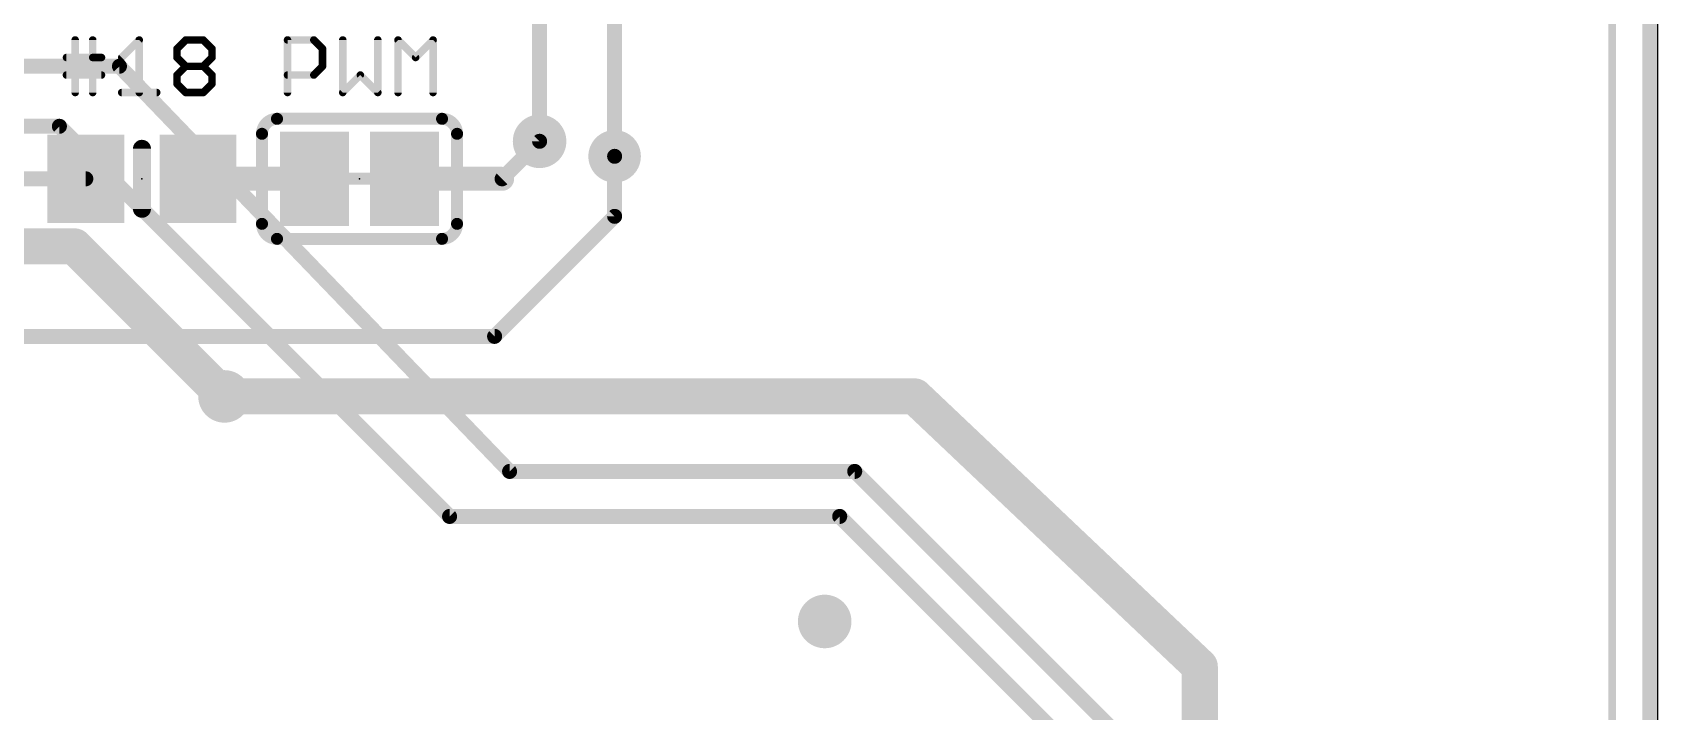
# Model space of a CAD drawing. Extents: x -17 to 57, y -6 to 105.
# Drawn here: x 29.01 to 56.52, y 50.04 to 61.53 of the extents above; entities that cross this region are included whole.
import ezdxf

# ---------------------------------------------------------------- set-up
doc = ezdxf.new("R2010")
doc.units = 0
for name, color, linetype in [('1', 12, 'CONTINUOUS'), ('16', 132, 'CONTINUOUS'), ('18', 110, 'CONTINUOUS'), ('20', 4, 'CONTINUOUS'), ('21', 40, 'CONTINUOUS'), ('22', 6, 'CONTINUOUS'), ('23', 53, 'CONTINUOUS')]:
    doc.layers.add(name, color=color, linetype=linetype)

# ---------------------------------------------------------------- blocks, each defined once
blk = doc.blocks.new('RECT')
blk.add_solid([(-0.5, -0.5), (0.5, -0.5), (-0.5, 0.5), (0.5, 0.5)])
blk = doc.blocks.new('ROUNDV')
at = {"const_width": 0.5}
blk.add_lwpolyline([(0, -0.25, 1), (0, 0.25, 1), (0, -0.25)], format="xyb", dxfattribs=at)

msp = doc.modelspace()

# ---------------------------------------------------------------- linework, layer by layer
at = {"layer": '1'}
for points, const_width in [([(56.388, 85.09), (56.388, 0)], 0.254), ([(36.957, 59.055), (37.592, 59.69)], 0.254), ([(38.862, 58.42), (38.862, 59.436)], 0.254), ([(29.911, 59.055), (28.829, 59.055)], 0.254), ([(33.782, 59.055), (31.811, 59.055)], 0.4064), ([(36.957, 59.055), (35.306, 59.055)], 0.4064), ([(36.83, 56.388), (38.862, 58.42)], 0.254), ([(27.686, 56.388), (36.83, 56.388)], 0.254), ([(43.942, 55.372), (32.258, 55.372)], 0.6096), ([(48.768, 50.8), (43.942, 55.372)], 0.6096), ([(48.768, 50.8), (48.768, 43.434)], 0.6096)]:
    msp.add_lwpolyline(points, dxfattribs=dict(at, const_width=const_width))
for points, const_width in [([(37.6369, 59.6451, 1), (37.5471, 59.7349)], 0.127), ([(38.9255, 59.436, 1), (38.7985, 59.436)], 0.127), ([(29.911, 58.9915, 1), (29.911, 59.1185)], 0.127), ([(31.811, 59.1566, 1), (31.811, 58.9534)], 0.2032), ([(33.782, 58.9534, 1), (33.782, 59.1566)], 0.2032), ([(35.306, 59.1566, 1), (35.306, 58.9534)], 0.2032), ([(36.9121, 59.0999, 1), (37.0019, 59.0101)], 0.127), ([(36.957, 58.9534, 1), (36.957, 59.1566)], 0.2032), ([(38.7985, 58.42, 1), (38.9255, 58.42)], 0.127), ([(38.9069, 58.3751, 1), (38.8171, 58.4649)], 0.127), ([(36.7851, 56.4329, 1), (36.8749, 56.3431)], 0.127), ([(36.83, 56.3245, 1), (36.83, 56.4515)], 0.127), ([(32.258, 55.5244, 1), (32.258, 55.2196)], 0.3048), ([(44.0468, 55.4826, 1), (43.8372, 55.2614)], 0.3048), ([(43.942, 55.2196, 1), (43.942, 55.5244)], 0.3048), ([(48.9204, 50.8, 1), (48.6156, 50.8)], 0.3048), ([(48.6632, 50.6894, 1), (48.8728, 50.9106)], 0.3048)]:
    msp.add_lwpolyline(points, format="xyb", dxfattribs=dict(at, const_width=const_width))
at = {"layer": '16'}
for points, const_width in [([(56.388, 85.09), (56.388, 0)], 0.254), ([(37.592, 59.69), (37.592, 69.342)], 0.254), ([(38.862, 59.436), (38.862, 63.373)], 0.254), ([(11.938, 60.96), (30.48, 60.96)], 0.254), ([(30.48, 60.96), (37.084, 54.102)], 0.254), ([(29.464, 59.944), (9.144, 59.944)], 0.254), ([(29.464, 59.944), (36.068, 53.34)], 0.254), ([(29.718, 57.912), (16.256, 57.912)], 0.6096), ([(32.258, 55.372), (29.718, 57.912)], 0.6096), ([(37.084, 54.102), (42.926, 54.102)], 0.254), ([(42.926, 54.102), (48.641, 48.387)], 0.254), ([(36.068, 53.34), (42.672, 53.34)], 0.254), ([(42.672, 53.34), (46.736, 49.276)], 0.254)]:
    msp.add_lwpolyline(points, dxfattribs=dict(at, const_width=const_width))
for points, const_width in [([(30.5257, 61.004, 1), (30.4343, 60.916)], 0.127), ([(30.48, 60.8965, 1), (30.48, 61.0235)], 0.127), ([(29.5089, 59.9889, 1), (29.4191, 59.8991)], 0.127), ([(29.464, 59.8805, 1), (29.464, 60.0075)], 0.127), ([(37.5285, 59.69, 1), (37.6555, 59.69)], 0.127), ([(38.7985, 59.436, 1), (38.9255, 59.436)], 0.127), ([(29.8258, 58.0198, 1), (29.6102, 57.8042)], 0.3048), ([(29.718, 57.7596, 1), (29.718, 58.0644)], 0.3048), ([(32.1502, 55.2642, 1), (32.3658, 55.4798)], 0.3048), ([(37.084, 54.1655, 1), (37.084, 54.0385)], 0.127), ([(37.0383, 54.058, 1), (37.1297, 54.146)], 0.127), ([(42.9709, 54.1469, 1), (42.8811, 54.0571)], 0.127), ([(42.926, 54.0385, 1), (42.926, 54.1655)], 0.127), ([(36.068, 53.4035, 1), (36.068, 53.2765)], 0.127), ([(36.0231, 53.2951, 1), (36.1129, 53.3849)], 0.127), ([(42.7169, 53.3849, 1), (42.6271, 53.2951)], 0.127), ([(42.672, 53.2765, 1), (42.672, 53.4035)], 0.127)]:
    msp.add_lwpolyline(points, format="xyb", dxfattribs=dict(at, const_width=const_width))
at = {"layer": '20'}
msp.add_line((56.515, 88.646), (56.515, -3.81), dxfattribs=at)
at = {"layer": '21'}
for points, const_width in [([(29.7312, 60.5155), (29.7312, 61.4053)], 0.127), ([(30.0277, 61.4053), (30.0277, 60.5155)], 0.127), ([(30.5184, 61.1087), (30.815, 61.4053)], 0.127), ([(30.815, 61.4053), (30.815, 60.5155)], 0.127), ([(31.4539, 61.257), (31.6022, 61.4053)], 0.127), ([(31.6022, 61.4053), (31.8988, 61.4053)], 0.127), ([(31.8988, 61.4053), (32.0471, 61.257)], 0.127), ([(33.3249, 60.5155), (33.3249, 61.4053)], 0.127), ([(33.3249, 61.4053), (33.7698, 61.4053)], 0.127), ([(33.7698, 61.4053), (33.9181, 61.257)], 0.127), ([(34.2605, 61.4053), (34.2605, 60.5155)], 0.127), ([(34.8536, 60.5155), (34.8536, 61.4053)], 0.127), ([(35.196, 60.5155), (35.196, 61.4053)], 0.127), ([(35.196, 61.4053), (35.4926, 61.1087)], 0.127), ([(35.4926, 61.1087), (35.7891, 61.4053)], 0.127), ([(35.7891, 61.4053), (35.7891, 60.5155)], 0.127), ([(29.5829, 61.1087), (30.0277, 61.1087)], 0.127), ([(30.0277, 61.1087), (30.176, 61.1087)], 0.127), ([(31.4539, 61.1087), (31.4539, 61.257)], 0.127), ([(31.6022, 60.9604), (31.4539, 61.1087)], 0.127), ([(32.0471, 61.1087), (31.8988, 60.9604)], 0.127), ([(32.0471, 61.257), (32.0471, 61.1087)], 0.127), ([(33.9181, 61.257), (33.9181, 60.9604)], 0.127), ([(29.5829, 60.8121), (30.176, 60.8121)], 0.127), ([(31.4539, 60.8121), (31.6022, 60.9604)], 0.127), ([(31.4539, 60.6638), (31.4539, 60.8121)], 0.127), ([(31.6022, 60.9604), (31.8988, 60.9604)], 0.127), ([(31.8988, 60.9604), (32.0471, 60.8121)], 0.127), ([(32.0471, 60.8121), (32.0471, 60.6638)], 0.127), ([(33.7698, 60.8121), (33.3249, 60.8121)], 0.127), ([(33.9181, 60.9604), (33.7698, 60.8121)], 0.127), ([(34.2605, 60.5155), (34.557, 60.8121)], 0.127), ([(34.557, 60.8121), (34.8536, 60.5155)], 0.127), ([(30.5184, 60.5155), (31.1116, 60.5155)], 0.127), ([(31.6022, 60.5155), (31.4539, 60.6638)], 0.127), ([(31.8988, 60.5155), (31.6022, 60.5155)], 0.127), ([(32.0471, 60.6638), (31.8988, 60.5155)], 0.127), ([(33.147, 60.071), (35.941, 60.071)], 0.2032), ([(30.861, 59.563), (30.861, 58.547)], 0.3048), ([(32.893, 59.817), (32.893, 58.293)], 0.2032), ([(36.195, 59.817), (36.195, 58.293)], 0.2032), ([(35.941, 58.039), (33.147, 58.039)], 0.2032)]:
    msp.add_lwpolyline(points, dxfattribs=dict(at, const_width=const_width))
for points, const_width in [([(29.7629, 61.4053, 1), (29.6994, 61.4053)], 0.0635), ([(30.0595, 61.4053, 1), (29.996, 61.4053)], 0.0635), ([(30.8467, 61.4053, 1), (30.7832, 61.4053)], 0.0635), ([(30.8374, 61.3828, 1), (30.7925, 61.4277)], 0.0635), ([(31.6022, 61.437, 1), (31.6022, 61.3735)], 0.0635), ([(31.6246, 61.3828, 1), (31.5797, 61.4277)], 0.0635), ([(31.9212, 61.4277, 1), (31.8763, 61.3828)], 0.0635), ([(31.8988, 61.3735, 1), (31.8988, 61.437)], 0.0635), ([(33.3567, 61.4053, 1), (33.2932, 61.4053)], 0.0635), ([(33.3249, 61.437, 1), (33.3249, 61.3735)], 0.0635), ([(33.7923, 61.4277, 1), (33.7474, 61.3828)], 0.0635), ([(33.7698, 61.3735, 1), (33.7698, 61.437)], 0.0635), ([(34.2922, 61.4053, 1), (34.2287, 61.4053)], 0.0635), ([(34.8854, 61.4053, 1), (34.8219, 61.4053)], 0.0635), ([(35.2277, 61.4053, 1), (35.1642, 61.4053)], 0.0635), ([(35.2184, 61.4277, 1), (35.1735, 61.3828)], 0.0635), ([(35.8209, 61.4053, 1), (35.7574, 61.4053)], 0.0635), ([(35.8116, 61.3828, 1), (35.7667, 61.4277)], 0.0635), ([(29.5829, 61.1404, 1), (29.5829, 61.0769)], 0.0635), ([(30.0277, 61.1404, 1), (30.0277, 61.0769)], 0.0635), ([(30.0277, 61.0769, 1), (30.0277, 61.1404)], 0.0635), ([(30.176, 61.0769, 1), (30.176, 61.1404)], 0.0635), ([(30.4959, 61.1311, 1), (30.5408, 61.0862)], 0.0635), ([(31.4857, 61.257, 1), (31.4222, 61.257)], 0.0635), ([(31.4222, 61.1087, 1), (31.4857, 61.1087)], 0.0635), ([(31.4315, 61.2794, 1), (31.4764, 61.2345)], 0.0635), ([(31.4764, 61.1311, 1), (31.4315, 61.0862)], 0.0635), ([(32.0788, 61.257, 1), (32.0153, 61.257)], 0.0635), ([(32.0153, 61.1087, 1), (32.0788, 61.1087)], 0.0635), ([(32.0246, 61.2345, 1), (32.0695, 61.2794)], 0.0635), ([(32.0695, 61.0862, 1), (32.0246, 61.1311)], 0.0635), ([(33.9499, 61.257, 1), (33.8864, 61.257)], 0.0635), ([(33.8957, 61.2345, 1), (33.9406, 61.2794)], 0.0635), ([(35.4701, 61.1311, 1), (35.515, 61.0862)], 0.0635), ([(35.4701, 61.0862, 1), (35.515, 61.1311)], 0.0635), ([(29.5829, 60.8438, 1), (29.5829, 60.7803)], 0.0635), ([(30.176, 60.7803, 1), (30.176, 60.8438)], 0.0635), ([(31.4857, 60.8121, 1), (31.4222, 60.8121)], 0.0635), ([(31.4315, 60.8345, 1), (31.4764, 60.7896)], 0.0635), ([(31.6022, 60.9921, 1), (31.6022, 60.9286)], 0.0635), ([(31.6246, 60.9379, 1), (31.5797, 60.9828)], 0.0635), ([(31.5797, 60.9379, 1), (31.6246, 60.9828)], 0.0635), ([(31.9212, 60.9828, 1), (31.8763, 60.9379)], 0.0635), ([(31.8763, 60.9828, 1), (31.9212, 60.9379)], 0.0635), ([(31.8988, 60.9286, 1), (31.8988, 60.9921)], 0.0635), ([(32.0788, 60.8121, 1), (32.0153, 60.8121)], 0.0635), ([(32.0246, 60.7896, 1), (32.0695, 60.8345)], 0.0635), ([(33.3249, 60.8438, 1), (33.3249, 60.7803)], 0.0635), ([(33.7474, 60.8345, 1), (33.7923, 60.7896)], 0.0635), ([(33.7698, 60.7803, 1), (33.7698, 60.8438)], 0.0635), ([(33.8864, 60.9604, 1), (33.9499, 60.9604)], 0.0635), ([(33.9406, 60.9379, 1), (33.8957, 60.9828)], 0.0635), ([(34.5795, 60.8345, 1), (34.5346, 60.7896)], 0.0635), ([(34.5795, 60.7896, 1), (34.5346, 60.8345)], 0.0635), ([(29.6994, 60.5155, 1), (29.7629, 60.5155)], 0.0635), ([(29.996, 60.5155, 1), (30.0595, 60.5155)], 0.0635), ([(30.5184, 60.5473, 1), (30.5184, 60.4838)], 0.0635), ([(30.7832, 60.5155, 1), (30.8467, 60.5155)], 0.0635), ([(31.1116, 60.4838, 1), (31.1116, 60.5473)], 0.0635), ([(31.4222, 60.6638, 1), (31.4857, 60.6638)], 0.0635), ([(31.4764, 60.6862, 1), (31.4315, 60.6413)], 0.0635), ([(31.6022, 60.5473, 1), (31.6022, 60.4838)], 0.0635), ([(31.5797, 60.493, 1), (31.6246, 60.538)], 0.0635), ([(31.8763, 60.538, 1), (31.9212, 60.493)], 0.0635), ([(31.8988, 60.4838, 1), (31.8988, 60.5473)], 0.0635), ([(32.0153, 60.6638, 1), (32.0788, 60.6638)], 0.0635), ([(32.0695, 60.6413, 1), (32.0246, 60.6862)], 0.0635), ([(33.2932, 60.5155, 1), (33.3567, 60.5155)], 0.0635), ([(34.238, 60.538, 1), (34.2829, 60.493)], 0.0635), ([(34.2287, 60.5155, 1), (34.2922, 60.5155)], 0.0635), ([(34.8219, 60.5155, 1), (34.8854, 60.5155)], 0.0635), ([(34.8312, 60.493, 1), (34.8761, 60.538)], 0.0635), ([(35.1642, 60.5155, 1), (35.2277, 60.5155)], 0.0635), ([(35.7574, 60.5155, 1), (35.8209, 60.5155)], 0.0635), ([(33.147, 60.071, 0.4142), (32.893, 59.817)], 0.2032), ([(33.147, 60.1218, 1), (33.147, 60.0202)], 0.1016), ([(33.147, 60.0202, 1), (33.147, 60.1218)], 0.1016), ([(36.195, 59.817, 0.4142), (35.941, 60.071)], 0.2032), ([(35.941, 60.1218, 1), (35.941, 60.0202)], 0.1016), ([(35.941, 60.0202, 1), (35.941, 60.1218)], 0.1016), ([(30.9372, 59.563, 1), (30.7848, 59.563)], 0.1524), ([(32.9438, 59.817, 1), (32.8422, 59.817)], 0.1016), ([(32.8422, 59.817, 1), (32.9438, 59.817)], 0.1016), ([(36.2458, 59.817, 1), (36.1442, 59.817)], 0.1016), ([(36.1442, 59.817, 1), (36.2458, 59.817)], 0.1016), ([(30.7848, 58.547, 1), (30.9372, 58.547)], 0.1524), ([(32.893, 58.293, 0.4142), (33.147, 58.039)], 0.2032), ([(32.9438, 58.293, 1), (32.8422, 58.293)], 0.1016), ([(32.8422, 58.293, 1), (32.9438, 58.293)], 0.1016), ([(35.941, 58.039, 0.4142), (36.195, 58.293)], 0.2032), ([(36.2458, 58.293, 1), (36.1442, 58.293)], 0.1016), ([(36.1442, 58.293, 1), (36.2458, 58.293)], 0.1016), ([(33.147, 58.0898, 1), (33.147, 57.9882)], 0.1016), ([(33.147, 57.9882, 1), (33.147, 58.0898)], 0.1016), ([(35.941, 58.0898, 1), (35.941, 57.9882)], 0.1016), ([(35.941, 57.9882, 1), (35.941, 58.0898)], 0.1016)]:
    msp.add_lwpolyline(points, format="xyb", dxfattribs=dict(at, const_width=const_width))
at = {"layer": '22', "const_width": 0.127}
msp.add_lwpolyline([(55.748, -0.316), (55.748, 84.584)], dxfattribs=at)
at = {"layer": '23'}
for p in [(30.861, 59.055), (34.544, 59.055)]:
    msp.add_point(p, dxfattribs=at)

# ---------------------------------------------------------------- block references
at = {"layer": '1', "xscale": 1.3, "yscale": 1.5}
for p in [(29.911, 59.055), (31.811, 59.055)]:
    msp.add_blockref('RECT', p, dxfattribs=at)
at = {"layer": '1', "rotation": 180}
for p, xscale, yscale in [((33.782, 59.055), 1.1684, 1.6002), ((35.306, 59.055), 1.1684, 1.6002), ((34.544, 59.055), 0.635, 0.2032)]:
    msp.add_blockref('RECT', p, dxfattribs=dict(at, xscale=xscale, yscale=yscale))
at = {"layer": '18'}
for p, xscale, yscale in [((37.592, 59.69), 0.9064, 0.9064), ((37.592, 59.69), 0.9064, 0.9064), ((38.862, 59.436), 0.889, 0.889), ((38.862, 59.436), 0.889, 0.889), ((32.258, 55.372), 0.889, 0.889), ((32.258, 55.372), 0.889, 0.889), ((42.418, 51.562), 0.9064, 0.9064), ((42.418, 51.562), 0.9064, 0.9064)]:
    msp.add_blockref('ROUNDV', p, dxfattribs=dict(at, xscale=xscale, yscale=yscale))

doc.saveas('drawing.dxf')
